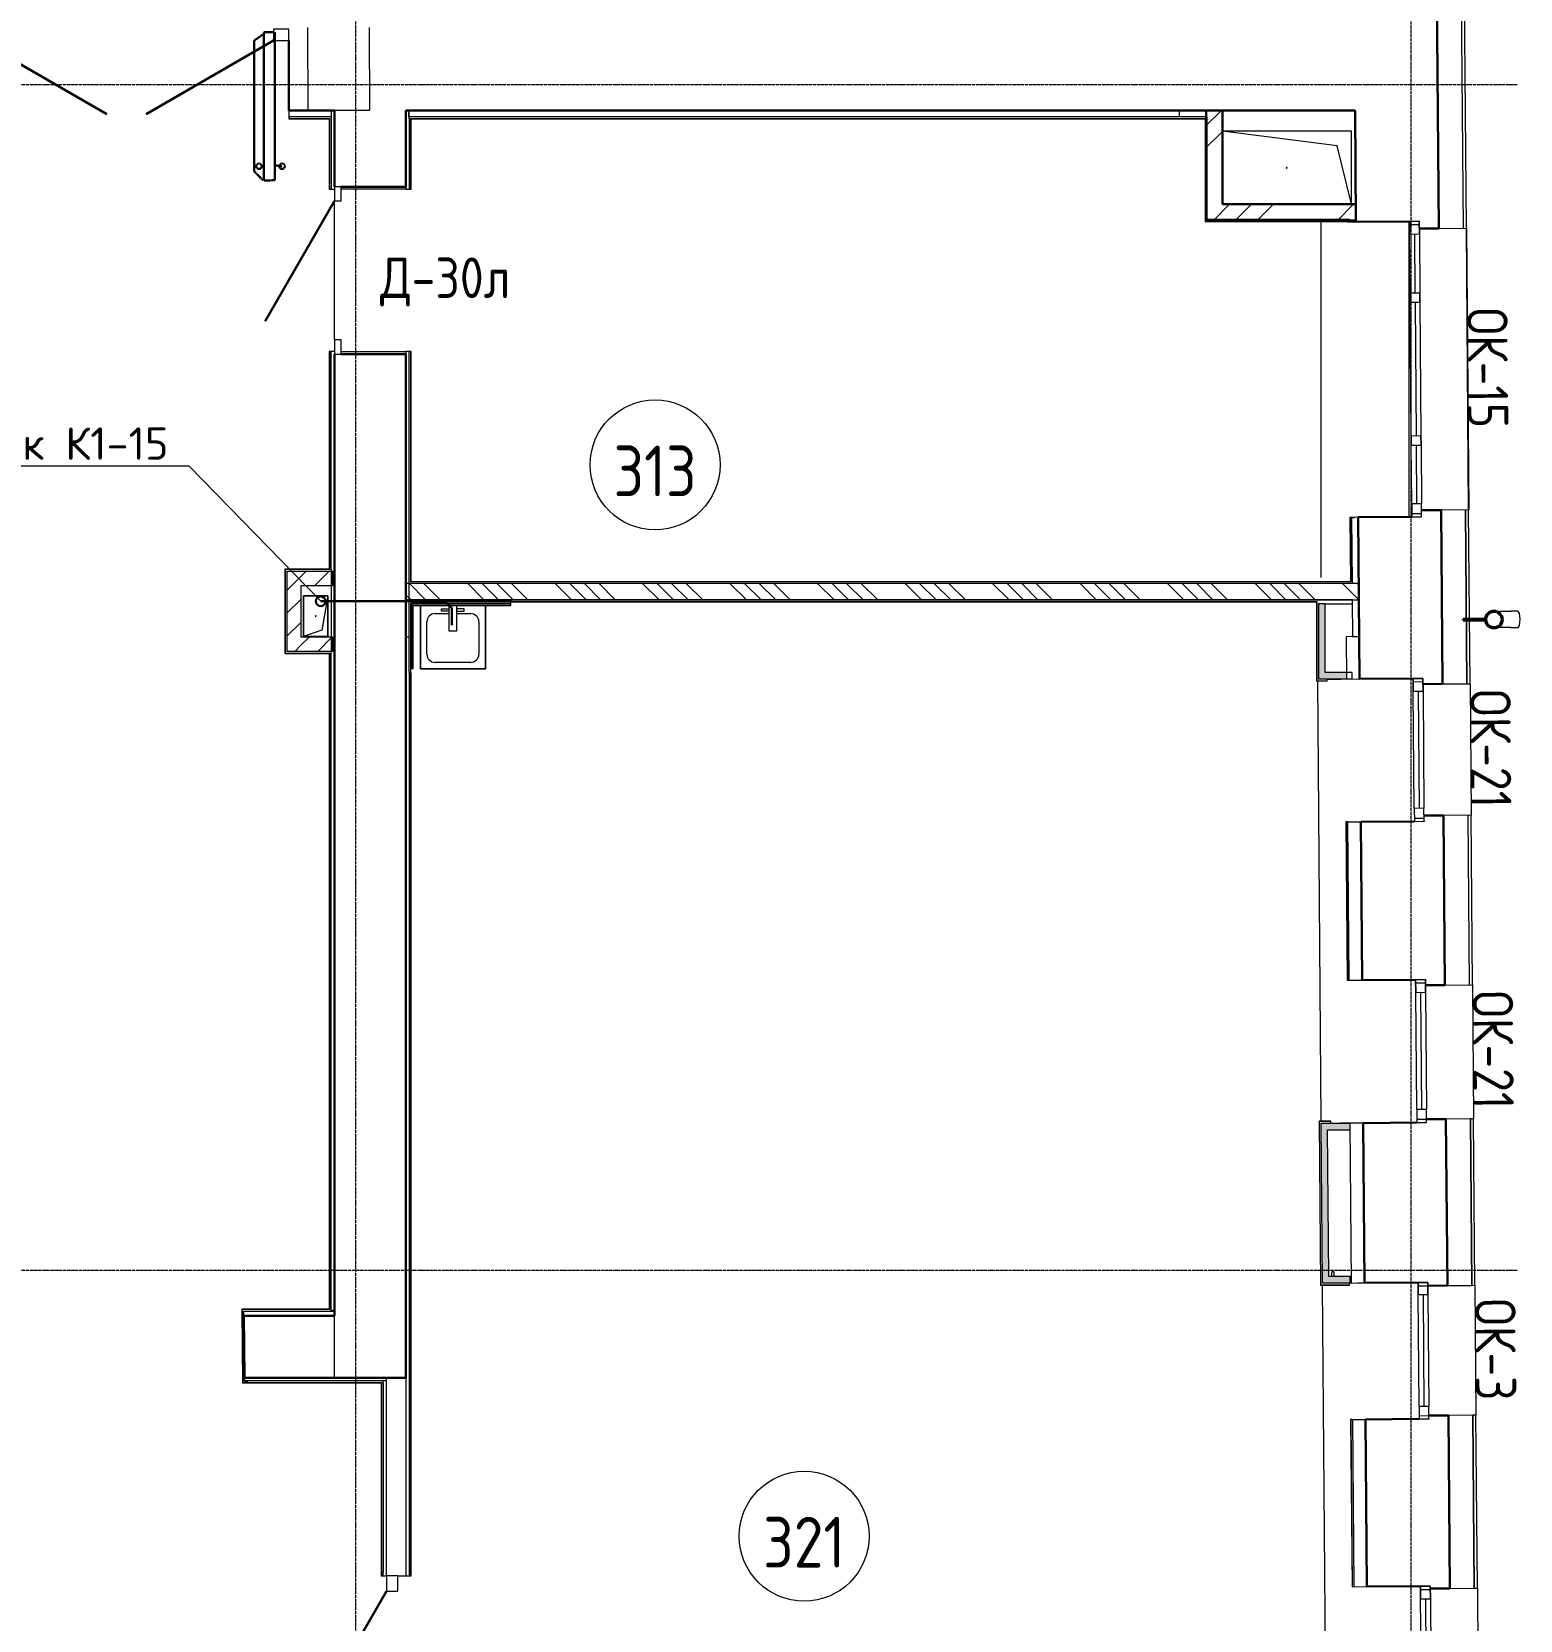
# Model space of a CAD drawing. Header units: millimetres. Extents: x -10178924 to 11692288, y -947381 to 58396.
# Drawn here: x 46855 to 56020, y -264191 to -254409 of the extents above; entities that cross this region are included whole.
import ezdxf
from ezdxf import colors
from ezdxf.entities.mleader import LeaderData, LeaderLine
from ezdxf.math import Vec2, Vec3

# ---------------------------------------------------------------- set-up
doc = ezdxf.new("R2010")
doc.units = ezdxf.units.MM
doc.linetypes.add('ADSK_Линия сетки', pattern=[25, 20, -2.5, 0, -2.5])
doc.linetypes.add('ADSK_Штриховая_ш3 п1_5', pattern=[4.5, 3, -1.5])
for name, color, linetype, lineweight in [('!К1', 32, 'Continuous', 30), ('_ Окна', 7, 'Continuous', 9), ('Аннотация', 7, 'Continuous', 18), ('Выноски ВК', 7, 'Continuous', 0), ('Двери', 7, 'Continuous', 9), ('Марки дверей', 7, 'Continuous', 20), ('Марки окон', 7, 'Continuous', 20), ('Обобщенные модели', 7, 'Continuous', 18), ('Окна', 7, 'Continuous', 9), ('Оси', 253, 'Continuous', 9), ('Перекрытие', 7, 'Continuous', 18), ('Сантехника', 7, 'Continuous', 18), ('Стены внутренние', 7, 'Continuous', 18), ('Стены наружные', 7, 'Continuous', 18), ('Стены несущие', 7, 'Continuous', 30), ('Стены отделка', 7, 'Continuous', 30), ('Стены перегородки', 7, 'Continuous', 30), ('Стены штриховка', 7, 'Continuous', 9), ('ШТРИХОВКА', 252, 'Continuous', 15)]:
    doc.layers.add(name, color=color, linetype=linetype, lineweight=lineweight)
doc.layers.add('Линии', color=7, linetype='Continuous', lineweight=9, true_color=0x00a600)
doc.styles.add('GOST Common', font='GOST_Common.ttf', dxfattribs={"width": 0.9, "height": 350})
doc.styles.add('GOST Common_2', font='GOST_Common.ttf', dxfattribs={"width": 0.9, "height": 250})
doc.styles.add('PDF ISOCPEUR', font='isocpeur.ttf')
pattern_1 = [(45, (-4e-11, -184652.3), (-381.661, 381.661), []), (45, (134.94, -184652.3), (0, 763.322), []), (45, (-134.94, -184652.3), (0, 763.322), [])]
pattern_2 = [(45, (-4e-11, -184652.27), (-70.71068, 70.71068), [])]

# ---------------------------------------------------------------- blocks, each defined once
blk = doc.blocks.new('Дверь-Alumark_двупольная с глухим окном_S70 - 2000х2200Н ост алюм Д33-6295929-План 3-го этажа')
at = {"layer": 'Двери', "lineweight": 30}
for p, q in [((-780, -175), (3.8, 277.5)), ((1030, -175), (246.2, 277.5))]:
    blk.add_line(p, q, dxfattribs=at)
at = {"layer": 'Двери'}
for p, q in [((-875, -175), (-875, -245)), ((-780, -175), (-875, -175)), ((-780, -245), (-780, -175)), ((1030, -175), (1030, -245)), ((1125, -175), (1030, -175)), ((1125, -245), (1125, -175)), ((-875, -245), (-780, -245)), ((1030, -245), (1125, -245))]:
    blk.add_line(p, q, dxfattribs=at)
blk = doc.blocks.new('АС_Дверь_Однопольная_Алюминиевая - 1030х2200 алюм Д31л-3647821-План 3-го этажа')
at = {"layer": 'Двери'}
for p, q in [((-303, -180), (-390, -180)), ((-390, -180), (-390, -220)), ((-303, -220), (-303, -180)), ((640, -180), (553, -180)), ((553, -180), (553, -220)), ((640, -220), (640, -180)), ((-390, -220), (-303, -220)), ((553, -220), (640, -220))]:
    blk.add_line(p, q, dxfattribs=at)
at = {"layer": 'Двери', "lineweight": 30}
blk.add_line((-303, -220), (438.3, -648), dxfattribs=at)
blk = doc.blocks.new('Дверь-Alumark_двупольная с глухим окном_S70 - 1400х2200 алюм ост Д30п-V4-План 3-го этажа')
at = {"layer": 'Двери', "lineweight": 30}
for p, q in [((-480, 60), (312.4, 517.5)), ((730, 60), (474.5, 207.5))]:
    blk.add_line(p, q, dxfattribs=at)
at = {"layer": 'Двери'}
for p, q in [((-575, 60), (-575, -10)), ((-480, 60), (-575, 60)), ((-480, -10), (-480, 60)), ((730, 60), (730, -10)), ((825, 60), (730, 60)), ((825, -10), (825, 60)), ((-575, -10), (-480, -10)), ((730, -10), (825, -10))]:
    blk.add_line(p, q, dxfattribs=at)
blk = doc.blocks.new('Водосток - Тип 1 _карниз больше 490мм_-5168659-План 3-го этажа')
at = {"layer": 'Обобщенные модели', "lineweight": 9}
h = blk.add_hatch(dxfattribs=at)
h.set_pattern_fill('FP_14', color=256, style=0, pattern_type=2)
h.set_pattern_definition([(134.537, (16623.63, -55833.66), (-106.91965, -105.20546), [])])
h.paths.add_polyline_path([(128.2, 10), (128.2, 110), (121.8, 110), (121.8, 10), (127.8, 10)])
at = {"layer": 'Обобщенные модели'}
for p, q in [((75, 306.2), (75, 263.6)), ((175, 263.6), (175, 306.2)), ((120, 110), (120, -30)), ((130, -30), (130, 110))]:
    blk.add_line(p, q, dxfattribs=at)
at = {"layer": 'Обобщенные модели', "lineweight": 40}
for p, q in [((128.2, 110), (121.8, 110)), ((121.8, 110), (121.8, -30)), ((128.2, -30), (128.2, 110)), ((121.8, -30), (128.2, -30))]:
    blk.add_line(p, q, dxfattribs=at)
at = {"layer": 'Обобщенные модели', "flags": 128}
for points in [[(75, 173), (75, 174.3), (75, 177), (75, 179.8), (75, 182.9), (75, 186.2), (75, 189.7), (75, 193.4), (75, 197.2), (75, 201.3), (75, 205.5), (75, 209.9), (75, 214.4), (75, 219.1), (75, 224), (75, 229), (75, 234.1), (75, 239.3), (75, 244.6), (75, 250.1), (75, 255.6), (75, 261.3), (75, 263.6)], [(175, 263.6), (175, 258), (175, 252.4), (175, 246.9), (175, 241.5), (175, 236.2), (175, 231.1), (175, 226), (175, 221.1), (175, 216.4), (175, 211.8), (175, 207.3), (175, 203), (175, 198.9), (175, 194.9), (175, 191.2), (175, 187.6), (175, 184.3), (175, 181.1), (175, 178.1), (175, 175.4), (175, 173)]]:
    blk.add_lwpolyline(points, dxfattribs=at)
at = {"layer": 'Обобщенные модели', "lineweight": 40}
for radius, start, end in [(52, 90, 270), (50, 90, 270), (50, 90, 270), (52, 274.10455, 90), (50, 270, 90), (50, 270, 90), (52, 270, 273.625)]:
    blk.add_arc((125, 160), radius, start, end, dxfattribs=at)
at = {"layer": 'Обобщенные модели'}
for start_param, end_param in [(4.712389, 6.283185), (3.141593, 4.712389)]:
    blk.add_ellipse((125, 306.2), major_axis=(-50, 0), ratio=0.309017, start_param=start_param, end_param=end_param, dxfattribs=at)
blk = doc.blocks.new('окно трехпол с фрамугой - 1800 и 1820х2300_h___нов_ ок15-V14-План 3-го этажа')
at = {"layer": '_ Окна', "lineweight": 18}
for p, q in [((-910, 75), (-910, 135)), ((-910, 135), (-830, 135)), ((-830, 135), (-830, 75)), ((-470, 75), (-470, 135)), ((-470, 135), (-410, 135)), ((-410, 135), (-410, 75)), ((410, 75), (410, 135)), ((410, 135), (470, 135)), ((470, 135), (470, 75)), ((830, 135), (830, 75)), ((910, 135), (830, 135)), ((910, 75), (910, 135)), ((-830, 75), (-910, 75)), ((-410, 75), (-470, 75)), ((470, 75), (410, 75)), ((830, 75), (910, 75))]:
    blk.add_line(p, q, dxfattribs=at)
at = {"layer": '_ Окна'}
for p, q in [((-890, 75), (-890, 135)), ((-830, 105), (-470, 105)), ((-410, 105), (410, 105)), ((470, 105), (830, 105)), ((890, 75), (890, 135))]:
    blk.add_line(p, q, dxfattribs=at)
at = {"layer": 'Окна'}
for p, q in [((-910, 135), (-910, 75)), ((-830, 135), (-910, 135)), ((-830, 135), (-470, 135)), ((-410, 135), (-470, 135)), ((-410, 135), (410, 135)), ((470, 135), (410, 135)), ((470, 135), (830, 135)), ((910, 135), (830, 135)), ((910, 75), (910, 135)), ((-910, 75), (-830, 75)), ((-470, 75), (-830, 75)), ((-470, 75), (-410, 75)), ((410, 75), (-410, 75)), ((410, 75), (470, 75)), ((830, 75), (470, 75)), ((830, 75), (910, 75))]:
    blk.add_line(p, q, dxfattribs=at)
blk = doc.blocks.new('окно трехпол с фрамугой - 1800 и 1820х2300_h___нов_ ок15-4643953-План 3-го этажа')
at = {"layer": '_ Окна', "lineweight": 18}
for p, q in [((-910, 75), (-910, 135)), ((-910, 135), (-830, 135)), ((-830, 135), (-830, 75)), ((-470, 75), (-470, 135)), ((-470, 135), (-410, 135)), ((-410, 135), (-410, 75)), ((410, 75), (410, 135)), ((410, 135), (470, 135)), ((470, 135), (470, 75)), ((830, 135), (830, 75)), ((910, 135), (830, 135)), ((910, 75), (910, 135)), ((-830, 75), (-910, 75)), ((-410, 75), (-470, 75)), ((470, 75), (410, 75)), ((830, 75), (910, 75))]:
    blk.add_line(p, q, dxfattribs=at)
at = {"layer": '_ Окна'}
for p, q in [((-890, 75), (-890, 135)), ((-830, 105), (-470, 105)), ((-410, 105), (410, 105)), ((470, 105), (830, 105)), ((890, 75), (890, 135))]:
    blk.add_line(p, q, dxfattribs=at)
at = {"layer": 'Окна'}
for p, q in [((-910, 135), (-910, 75)), ((-830, 135), (-910, 135)), ((-830, 135), (-470, 135)), ((-410, 135), (-470, 135)), ((-410, 135), (410, 135)), ((470, 135), (410, 135)), ((470, 135), (830, 135)), ((910, 135), (830, 135)), ((910, 75), (910, 135)), ((-910, 75), (-830, 75)), ((-470, 75), (-830, 75)), ((-470, 75), (-410, 75)), ((410, 75), (-410, 75)), ((410, 75), (470, 75)), ((830, 75), (470, 75)), ((830, 75), (910, 75))]:
    blk.add_line(p, q, dxfattribs=at)
blk = doc.blocks.new('окна_rehau_однопольное_фрамуга_сверху - 800х2240 _нов_-4643977-План 3-го этажа')
at = {"layer": '_ Окна', "lineweight": 18}
for p, q in [((-420, 75), (-420, 135)), ((-420, 135), (-344, 135)), ((-344, 135), (-344, 75)), ((344, 135), (344, 75)), ((420, 135), (344, 135)), ((420, 75), (420, 135)), ((-344, 75), (-420, 75)), ((344, 75), (420, 75))]:
    blk.add_line(p, q, dxfattribs=at)
at = {"layer": '_ Окна'}
for p, q in [((-400, 75), (-400, 135)), ((-344, 105), (344, 105)), ((400, 75), (400, 135))]:
    blk.add_line(p, q, dxfattribs=at)
at = {"layer": 'Окна'}
for p, q in [((-420, 135), (-420, 75)), ((-344, 135), (-420, 135)), ((-344, 135), (344, 135)), ((420, 135), (344, 135)), ((420, 75), (420, 135)), ((-420, 75), (-344, 75)), ((344, 75), (-344, 75)), ((344, 75), (420, 75))]:
    blk.add_line(p, q, dxfattribs=at)
blk = doc.blocks.new('окна_rehau_однопольное_фрамуга_сверху - 840х2230 _глухое_ _нов_ ок-21-4643972-План 3-го этажа')
at = {"layer": '_ Окна', "lineweight": 18}
for p, q in [((-440, 75), (-440, 135)), ((-440, 135), (-360, 135)), ((-360, 135), (-360, 75)), ((360, 135), (360, 75)), ((440, 135), (360, 135)), ((440, 75), (440, 135)), ((-360, 75), (-440, 75)), ((360, 75), (440, 75))]:
    blk.add_line(p, q, dxfattribs=at)
at = {"layer": '_ Окна'}
for p, q in [((-420, 75), (-420, 135)), ((-360, 105), (360, 105)), ((420, 75), (420, 135))]:
    blk.add_line(p, q, dxfattribs=at)
at = {"layer": 'Окна'}
for p, q in [((-440, 135), (-440, 75)), ((-360, 135), (-440, 135)), ((-360, 135), (360, 135)), ((440, 135), (360, 135)), ((440, 75), (440, 135)), ((-440, 75), (-360, 75)), ((360, 75), (-360, 75)), ((360, 75), (440, 75))]:
    blk.add_line(p, q, dxfattribs=at)
blk = doc.blocks.new('окна_rehau_однопольное_фрамуга_сверху - 840х2230 _глухое_ _нов_ ок-21-4643964-План 3-го этажа')
at = {"layer": '_ Окна', "lineweight": 18}
for p, q in [((-440, 75), (-440, 135)), ((-440, 135), (-360, 135)), ((-360, 135), (-360, 75)), ((360, 135), (360, 75)), ((440, 135), (360, 135)), ((440, 75), (440, 135)), ((-360, 75), (-440, 75)), ((360, 75), (440, 75))]:
    blk.add_line(p, q, dxfattribs=at)
at = {"layer": '_ Окна'}
for p, q in [((-420, 75), (-420, 135)), ((-360, 105), (360, 105)), ((420, 75), (420, 135))]:
    blk.add_line(p, q, dxfattribs=at)
at = {"layer": 'Окна'}
for p, q in [((-440, 135), (-440, 75)), ((-360, 135), (-440, 135)), ((-360, 135), (360, 135)), ((440, 135), (360, 135)), ((440, 75), (440, 135)), ((-440, 75), (-360, 75)), ((360, 75), (-360, 75)), ((360, 75), (440, 75))]:
    blk.add_line(p, q, dxfattribs=at)
blk = doc.blocks.new('GM_Отверстие прямоугольное _в плите_ - Отверстие-6221938-План 3-го этажа')
at = {"layer": 'Обобщенные модели'}
for p, q in [((-400, 225), (-400, -225)), ((-400, 225), (-310, -135)), ((-400, 225), (-400, -225)), ((-310, -135), (395.4, -224.4)), ((-400, -225), (395.4, -225)), ((-400, -225), (395.4, -225))]:
    blk.add_line(p, q, dxfattribs=at)
for start, end in [(0, 180), (180, 360), (240, 0), (0, 105), (195, 210)]:
    blk.add_arc((0, 0), 2.5, start, end, dxfattribs=at)
blk = doc.blocks.new('SND_2D_Раковина - 400х400-V31-План 3-го этажа')
at = {"layer": 'Сантехника'}
for p, q in [((-200, 170), (-200, -220)), ((-200, -220), (-200, 170)), ((-110, 120), (-25, 120)), ((-70, 150), (-25, 150)), ((-70, 135), (-70, 150)), ((-25, 135), (-70, 135)), ((-25, 170), (-25, 15)), ((25, 15), (25, 170)), ((70, 150), (25, 150)), ((25, 135), (70, 135)), ((25, 120), (110, 120)), ((70, 135), (70, 150)), ((200, -220), (200, 170)), ((200, 170), (200, -220)), ((-160, -130), (-160, 70)), ((-25, 15), (25, 15)), ((160, 70), (160, -130)), ((110, -180), (-110, -180)), ((-200, -220), (200, -220)), ((200, -220), (-200, -220))]:
    blk.add_line(p, q, dxfattribs=at)
for centre, start, end in [((-110, 70), 90, 180), ((110, 70), 0, 90), ((-110, -130), 180, 270), ((110, -130), 270, 0)]:
    blk.add_arc(centre, 50, start, end, dxfattribs=at)
blk = doc.blocks.new('GM_Отверстие прямоугольное _в плите_ - Отверстие-V8-План 3-го этажа')
at = {"layer": 'Обобщенные модели'}
for p, q in [((-75, -125), (-75, 125)), ((-75, 125), (75, 125)), ((75, 125), (-75, 125)), ((-75, 125), (-75, -125)), ((-37.5, 87.5), (75, 125)), ((75, 125), (75, -125)), ((75, -125), (75, 125)), ((-75, -125), (-37.5, 87.5)), ((75, -125), (-75, -125)), ((-75, -125), (75, -125))]:
    blk.add_line(p, q, dxfattribs=at)
for start, end in [(360, 180), (180, 360), (60, 165), (300, 360), (195, 270)]:
    blk.add_arc((0, 0), 2.5, start, end, dxfattribs=at)
blk = doc.blocks.new('3 этаж')
at = {"layer": 'Стены внутренние', "lineweight": 9}
h = blk.add_hatch(dxfattribs=at)
h.set_pattern_fill('FP_1', color=256, style=0, pattern_type=2)
h.set_pattern_definition(pattern_1)
h.paths.add_polyline_path([(54182.3, -165144.5), (54186.9, -165144.5), (54186.9, -164566.7), (54086.9, -164566.8), (54086.9, -165144.5)])
h = blk.add_hatch(dxfattribs=at)
h.set_pattern_fill('FP_1', color=256, style=0, pattern_type=2)
h.set_pattern_definition(pattern_1)
h.paths.add_polyline_path([(55007.7, -165244.5), (55007.7, -165144.5), (54086.9, -165144.5), (54086.9, -165244.5), (55003, -165244.5)])
at = {"layer": 'Стены внутренние', "lineweight": 9, "true_color": 0x005b00}
h = blk.add_hatch(dxfattribs=at)
h.set_pattern_fill('FP_4', color=98, style=0, pattern_type=2)
h.set_pattern_definition(pattern_2)
h.paths.add_polyline_path([(48514.1, -167898.1), (48514.1, -167404.1), (48426.1, -167404.1), (48426.1, -167898.1), (48429, -167898.1)])
h = blk.add_hatch(dxfattribs=at)
h.set_pattern_fill('FP_4', color=98, style=0, pattern_type=2)
h.set_pattern_definition(pattern_2)
h.paths.add_polyline_path([(48697.1, -167492.1), (48699.1, -167492.1), (48698.9, -167404.1), (48514.1, -167404.1), (48514.1, -167492.1), (48689.1, -167492.1)])
at = {"layer": 'Стены внутренние'}
for points in [[(54801.4, -168028), (54818.4, -168028), (54818.4, -167605.3), (54778.4, -167605.3), (54778.4, -168028)], [(54801.4, -168068), (54951.3, -168067.7), (54951, -168028), (54778.4, -168028), (54778.4, -168068)], [(54801.5, -171787.9), (54841.4, -171787.3), (54833.4, -170803.1), (54793.4, -170803.1), (54801.4, -171787.9)], [(54841.1, -170843.1), (54973.2, -170843.1), (54973.2, -170803.1), (54833.4, -170803.1), (54833.8, -170843.1)], [(54850, -171787.9), (54973.2, -171787.3), (54973.2, -171747.9), (54841.1, -171747.9), (54841.4, -171787.9)]]:
    blk.add_hatch(color=256, dxfattribs=at).paths.add_polyline_path(points)
at = {"layer": 'Стены внутренние', "lineweight": 9, "true_color": 0x005b00}
h = blk.add_hatch(dxfattribs=at)
h.set_pattern_fill('FP_4', color=98, style=0, pattern_type=2)
h.set_pattern_definition(pattern_2)
h.paths.add_polyline_path([(48699.1, -167898.1), (48698.7, -167810.1), (48514.1, -167810.1), (48514.1, -167898.1), (48691.5, -167898.1)])
at = {"layer": 'Стены штриховка'}
h = blk.add_hatch(dxfattribs=at)
h.set_pattern_fill('ANSI34', color=256, scale=20, angle=90)
h.set_pattern_definition([(135, (57591.1, -191502.84), (-269.4077, -269.4077), []), (135, (57591.1, -191413.03), (-269.4077, -269.4077), []), (135, (57591.1, -191323.23), (-269.4077, -269.4077), []), (135, (57591.1, -191233.43), (-269.4077, -269.4077), [])])
h.paths.add_polyline_path([(55027, -167481.7), (49159.1, -167480.3), (49159.1, -167580.3), (55027, -167581.7)])
at = {"layer": 'Линии', "color": 7, "linetype": 'ADSK_Штриховая_ш3 п1_5', "lineweight": 30}
for p, q in [((48298.2, -164084.7), (48223.7, -164136.8)), ((48223.7, -164136.8), (48223.7, -164941)), ((48283.7, -164997.5), (48283.7, -164084.2)), ((48283.7, -164084.2), (48351.7, -164084.2)), ((48351.7, -164084.2), (48351.7, -164996.5)), ((48351.2, -164904.8), (48395.9, -164910)), ((48223.7, -164941), (48280.2, -164997.5)), ((48351.7, -164996.5), (48283.7, -164997.5))]:
    blk.add_line(p, q, dxfattribs=at)
for centre in [(48254, -164910), (48395.9, -164910)]:
    blk.add_circle(centre, 17, dxfattribs=at)
at = {"layer": 'Линии', "color": 7}
for centre in [(50692.8, -166749.2), (51610.9, -173346.5)]:
    blk.add_circle(centre, 400, dxfattribs=at)
at = {"layer": 'Оси', "linetype": 'ADSK_Линия сетки'}
for p, q in [((48849.6, -188334.9), (48849.6, -141295.9)), ((55349.6, -188334.9), (55349.6, -141295.9)), ((-10559.1, -164407.3), (56004.9, -164407.3)), ((-10559.1, -171707.3), (56004.9, -171707.3))]:
    blk.add_line(p, q, dxfattribs=at)
at = {"layer": 'Перекрытие'}
for p, q in [((55003.1, -164566.8), (54186.9, -164566.8)), ((49159.1, -165051.7), (48759.1, -165051.7)), ((48719.1, -165979.7), (48719.1, -165123.7)), ((54792.2, -165250.5), (54792.2, -167443.4)), ((55337.3, -167069.7), (55337.3, -165249.5)), ((48759.1, -166051.7), (49159.1, -166051.7)), ((54986.4, -167073.3), (55000.9, -167073.3)), ((54771.4, -168080), (54793.3, -170791.1)), ((54958.4, -168947.7), (55038.4, -168947)), ((54801.5, -171799.8), (54831.2, -175465.8)), ((54981.4, -171784.4), (54973.2, -171784.4)), ((54981.4, -171787.3), (54973.2, -171787.3)), ((55391.4, -171787.3), (55018, -171787.3)), ((54988.2, -172627.5), (55068.2, -172626.9))]:
    blk.add_line(p, q, dxfattribs=at)
at = {"layer": 'Стены внутренние'}
for p, q in [((54860.2, -171747.9), (54860.2, -171717.8)), ((54872.2, -171717.8), (54860.2, -171717.8)), ((54872.2, -171717.8), (54872.2, -171747.9))]:
    blk.add_line(p, q, dxfattribs=at)
at = {"layer": 'Стены наружные'}
for p, q in [((55702.6, -167026.6), (55688.6, -165291.6)), ((55688.6, -165291.6), (55689.6, -165291.6)), ((55688.9, -165291.6), (55702.9, -167026.6)), ((55689.6, -165291.6), (55703.6, -167026.6)), ((55703.6, -167026.6), (55702.6, -167026.6)), ((55711.6, -168096.5), (55718.1, -168906.5)), ((55726.6, -169951.5), (55733.3, -170776.5)), ((55741.6, -171801.4), (55748, -172601.4)), ((55756.6, -173666.4), (55771.1, -175456.3))]:
    blk.add_line(p, q, dxfattribs=at)
at = {"layer": 'Стены несущие'}
for p, q in [((55499.2, -162858.1), (55518.9, -165293)), ((48438.5, -164136.7), (48438.5, -164566.7)), ((48438.5, -164566.7), (48719.1, -164566.7)), ((48719.1, -164566.7), (48719.1, -165036.7)), ((49159.1, -164566.7), (55003, -164566.7)), ((49159.1, -164566.7), (49159.1, -165036.7)), ((54086.9, -164566.7), (54086.9, -165244.5)), ((54186.9, -165144.5), (54186.9, -164566.7)), ((55003, -164566.7), (55008.6, -165252.1)), ((48719.1, -165036.7), (48719.1, -164817.3)), ((48759.1, -165036.7), (49159.1, -165036.7)), ((55007.7, -165144.5), (54186.9, -165144.5)), ((55007.7, -165244.5), (55007.7, -165144.5)), ((54086.9, -165244.5), (55007.7, -165244.5)), ((55008.6, -165252.1), (55338.5, -165249.5)), ((55398.9, -165294), (55518.9, -165293)), ((48719.1, -166066.7), (48719.1, -171990.3)), ((49159.1, -166066.7), (48759.1, -166066.7)), ((49159.1, -172370.3), (49159.1, -166066.7)), ((55353.3, -167069.4), (55023.3, -167072.1)), ((55031.3, -168067), (55023.3, -167072.1)), ((55532.9, -167028), (55412.9, -167028.9)), ((55413.3, -167069.9), (55413.3, -167068.9)), ((55532.9, -167028), (55541.6, -168097.9)), ((55031.3, -168067), (55361.3, -168064.4)), ((55421.6, -168098.9), (55541.6, -168097.9)), ((55548.1, -168907.9), (55428.1, -168908.9)), ((55548.1, -168907.9), (55556.6, -169952.9)), ((55368.4, -168944.3), (55038.4, -168947)), ((55046.3, -169922), (55038.4, -168947)), ((55428.4, -168944.9), (55428.4, -168943.9)), ((55046.3, -169922), (55376.3, -169919.3)), ((55436.6, -169953.8), (55556.6, -169952.9)), ((55563.3, -170777.8), (55443.3, -170778.8)), ((55563.3, -170777.8), (55571.6, -171802.8)), ((55383.4, -170799.3), (55053.4, -170802)), ((55061.4, -171786.9), (55053.4, -170802)), ((55443.4, -170799.8), (55443.4, -170798.8)), ((55061.4, -171786.9), (55391.4, -171784.3)), ((55451.6, -171803.8), (55571.6, -171802.8)), ((48719.1, -171990.3), (48161.5, -171990.3)), ((48161.5, -171990.3), (48164.6, -172370.3)), ((48164.6, -172370.3), (49159.1, -172370.3)), ((55398.2, -172624.2), (55068.2, -172626.9)), ((55076.5, -173656.9), (55068.2, -172626.9)), ((55578, -172602.8), (55458, -172603.7)), ((55458.2, -172624.7), (55458.2, -172623.7)), ((55578, -172602.8), (55586.6, -173667.7)), ((55076.5, -173656.9), (55406.5, -173654.2)), ((55466.6, -173668.7), (55586.6, -173667.7))]:
    blk.add_line(p, q, dxfattribs=at)
at = {"layer": 'Стены отделка', "lineweight": 9}
for p, q in [((55688.9, -165291.6), (55669.2, -162856.7)), ((48438.5, -164566.7), (48438.5, -164618.7)), ((48438.5, -164618.7), (48687.1, -164618.7)), ((48687.1, -164618.7), (48687.1, -165051.7)), ((48699.1, -164606.7), (48689.1, -164606.7)), ((48699.1, -164566.7), (48699.1, -164606.7)), ((48719.1, -164817.3), (48719.1, -164566.7)), ((48719.1, -164566.7), (48719.1, -164566.7)), ((49179.1, -164567.3), (49159.1, -164567.3)), ((49175, -164566.7), (49175, -164606.7)), ((54092.9, -164606.7), (49175, -164606.7)), ((49179.1, -164616.7), (49179.1, -164567.3)), ((49191.1, -164618.7), (54080.9, -164618.7)), ((49191.1, -165051.7), (49191.1, -164618.7)), ((53922.3, -164606.7), (53922.3, -164566.7)), ((54080.9, -164618.7), (54080.9, -165248.5)), ((54092.9, -165238.5), (54092.9, -164606.7)), ((48687.1, -165051.7), (48719.1, -165051.7)), ((49159.1, -165036.7), (49159.1, -165051.7)), ((49159.1, -165051.7), (49191.1, -165051.7)), ((54082.9, -165250.5), (54956.5, -165250.5)), ((54968.4, -165238.5), (54092.9, -165238.5)), ((54956.5, -165250.5), (54956.6, -165252.6)), ((54956.6, -165252.6), (55008.6, -165252.1)), ((54968.6, -165252.5), (54968.4, -165238.5)), ((55008.5, -165246.7), (54968.5, -165247.1)), ((55518.9, -165293), (55688.9, -165291.6)), ((48719.1, -166051.7), (48687.1, -166051.7)), ((48687.1, -166051.7), (48687.1, -167392.1)), ((48719.1, -171955), (48719.1, -166066.7)), ((49159.1, -166051.7), (49159.1, -166066.7)), ((49191.1, -166051.7), (49159.1, -166051.7)), ((49191.1, -167468.3), (49191.1, -166051.7)), ((55023.3, -167072.1), (54971.3, -167072.5)), ((54971.3, -167072.5), (54974.3, -167468.3)), ((54986.6, -167480.3), (54983.3, -167072.4)), ((55702.9, -167026.6), (55532.9, -167028)), ((55711.6, -168096.5), (55702.9, -167026.6)), ((48414.1, -167394.1), (48414.1, -167908.1)), ((48687.1, -167392.1), (48416.1, -167392.1)), ((48426.1, -167404.1), (48426.1, -167898.1)), ((48426.1, -167404.1), (48709.1, -167404.1)), ((48699.1, -167394.1), (48699.1, -167898.1)), ((48709.1, -167492.1), (48709.1, -167404.1)), ((49179.1, -168027.8), (49179.1, -167455.3)), ((48514.1, -167810.1), (48514.1, -167492.1)), ((48514.1, -167492.1), (48709.1, -167492.1)), ((54974.3, -167468.3), (49191.1, -167468.3)), ((55026.6, -167480.3), (49282.8, -167480.3)), ((49804.1, -167590.3), (49179.1, -167590.3)), ((49204.1, -168002.8), (49204.1, -167615.3)), ((49204.1, -167615.3), (49804.1, -167615.3)), ((49282.8, -167580.3), (55027.4, -167580.3)), ((49804.1, -167580.3), (49804.1, -167590.3)), ((49804.1, -167615.3), (49804.1, -167592.3)), ((49804.1, -167592.3), (54766.4, -167592.3)), ((54766.4, -167592.3), (54766.4, -168078)), ((54778.4, -167605.3), (54778.4, -168068)), ((54818.4, -167605.3), (54987.6, -167605.3)), ((54818.4, -168028), (54818.4, -167605.3)), ((54989.2, -167807), (54987.4, -167580.3)), ((54987.5, -167592.3), (54987.6, -167592.3)), ((54987.6, -167605.3), (54987.6, -167580.3)), ((48709.1, -167810.1), (48514.1, -167810.1)), ((48709.1, -167898.1), (48709.1, -167810.1)), ((49159.1, -167807.3), (49179.1, -167807.3)), ((55029.2, -167806.6), (54949.2, -167807.2)), ((54949.2, -167807.2), (54951.3, -168067.7)), ((54989.2, -167807), (55029.2, -167806.7)), ((48416.1, -167910.1), (48687.1, -167910.1)), ((48709.1, -167898.1), (48426.1, -167898.1)), ((48687.1, -167910.1), (48687.1, -171948.3)), ((49191.1, -168002.8), (49204.1, -168002.8)), ((49191.1, -173590.3), (49191.1, -168027.8)), ((54985.1, -168028), (54818.4, -168028)), ((54985.1, -168068), (54985.1, -168028)), ((54768.4, -168080), (54831.4, -168080)), ((54985.1, -168068), (54778.4, -168068)), ((54831.3, -168068.7), (54915.1, -168068)), ((54831.4, -168080), (54831.3, -168068.7)), ((54951.3, -168067.7), (55031.3, -168067)), ((55541.6, -168097.9), (55691.6, -168096.7)), ((55691.6, -168096.7), (55711.6, -168096.5)), ((55718.1, -168906.5), (55548.1, -168907.9)), ((55726.6, -169951.5), (55718.1, -168906.5)), ((54958.4, -168947.7), (54946.4, -168947.8)), ((54946.4, -168947.8), (54954.3, -169922.7)), ((54958.4, -168947.7), (54958.5, -168948.7)), ((54954.3, -169922.7), (55046.3, -169922)), ((55556.6, -169952.9), (55726.6, -169951.5)), ((54853.4, -170791.1), (54783.3, -170791.1)), ((54853.4, -170803.1), (54853.4, -170791.1)), ((55713.3, -170776.6), (55563.3, -170777.8)), ((55733.3, -170776.5), (55713.3, -170776.6)), ((55713.3, -170776.6), (55713.3, -170777.6)), ((55741.6, -171801.4), (55733.3, -170776.5)), ((54781.4, -170793.1), (54789.5, -171797.9)), ((54793.4, -170803.1), (54801.4, -171787.9)), ((54793.4, -170803.1), (54973.5, -170803.1)), ((54841.1, -171747.9), (54833.8, -170843.1)), ((54833.8, -170843.1), (54973.2, -170843.1)), ((55053.4, -170802), (54913.2, -170803.1)), ((54973.2, -170843.1), (54973.2, -170803.1)), ((54981.4, -171787.6), (54973.4, -170802.6)), ((54973.2, -171747.9), (54841.1, -171747.9)), ((54973.2, -171787.9), (54973.2, -171747.9)), ((54791.5, -171799.9), (54969.5, -171799.9)), ((54973.2, -171787.9), (54801.4, -171787.9)), ((54969.5, -171799.9), (54969.4, -171787.9)), ((54981.4, -171787.6), (55061.4, -171786.9)), ((55571.6, -171802.8), (55721.6, -171801.6)), ((55721.6, -171801.6), (55741.6, -171801.4)), ((48149.2, -171950.3), (48152.8, -172400.3)), ((48687.1, -171948.3), (48151.1, -171948.3)), ((48161.2, -171960.3), (48719.1, -171960.3)), ((48164.8, -172391), (48161.2, -171960.3)), ((48699.1, -171960.3), (48699.1, -171948.3)), ((48699.1, -171955), (48719.1, -171955)), ((48154.9, -172402.3), (49007.1, -172402.3)), ((49039.7, -172390.3), (48164.8, -172390.3)), ((48164.8, -172391), (48184.8, -172390.8)), ((48184.8, -172390.8), (48184.8, -172390.3)), ((49007.1, -172402.3), (49007.1, -173590.3)), ((49019.1, -172400.3), (49019.1, -172390.3)), ((49039.7, -172390.3), (49039.7, -172370.3)), ((54988.2, -172627.5), (54976.2, -172627.6)), ((54976.2, -172627.6), (54984.5, -173657.6)), ((54988.2, -172627.5), (54988.2, -172628.5)), ((55728, -172601.6), (55578, -172602.8)), ((55748, -172601.4), (55728, -172601.6)), ((55728, -172601.6), (55728, -172602.6)), ((55756.6, -173666.4), (55748, -172601.4)), ((49007.1, -173590.3), (49039.1, -173590.3)), ((49019.1, -173590.3), (49019.1, -173570.3)), ((49159.1, -173590.3), (49191.1, -173590.3)), ((49179.1, -173570.3), (49179.1, -173590.3)), ((54984.5, -173657.6), (55076.5, -173656.9)), ((55586.6, -173667.7), (55736.6, -173666.5)), ((55736.6, -173666.5), (55756.6, -173666.4))]:
    blk.add_line(p, q, dxfattribs=at)
at = {"layer": 'Стены перегородки', "lineweight": 18}
for p, q in [((49039.1, -173590.3), (49039.1, -172370.3)), ((49159.1, -172370.3), (49159.1, -173590.3)), ((49109.1, -173590.3), (49159.1, -173590.3))]:
    blk.add_line(p, q, dxfattribs=at)
at = {"layer": 'Стены штриховка'}
for p, q in [((55649.2, -162856.9), (55668.9, -165291.8)), ((48552.9, -164056.7), (48555, -164566.7)), ((48932.9, -164056.7), (48935, -164566.7)), ((48689.1, -164606.7), (48438.5, -164606.7)), ((48438.5, -164616.7), (48689.1, -164616.7)), ((48689.1, -164616.7), (48689.1, -165051.7)), ((48699.1, -164606.7), (48699.1, -165051.7)), ((48935, -164566.7), (48719.1, -164566.7)), ((49179.1, -164616.7), (49179.1, -165051.7)), ((49189.1, -164616.7), (54082.9, -164616.7)), ((49189.1, -165051.7), (49189.1, -164616.7)), ((54082.9, -164616.7), (54082.9, -165250.5)), ((54080.9, -165248.5), (54958.5, -165248.5)), ((54080.9, -165248.5), (54080.9, -165250.5)), ((54080.9, -165250.5), (54082.9, -165250.5)), ((54958.5, -165248.5), (54958.6, -165252.5)), ((48689.1, -166051.7), (48689.1, -167394.1)), ((48699.1, -167394.1), (48699.1, -166051.7)), ((49179.1, -167455.3), (49179.1, -166051.7)), ((49189.1, -167470.3), (49189.1, -166051.7)), ((54973.3, -167072.5), (54976.3, -167470.3)), ((55682.9, -167026.7), (55691.6, -168096.7)), ((55691.6, -168096.7), (55682.9, -167027.7)), ((48416.1, -167392.1), (48414.1, -167392.1)), ((48414.1, -167392.1), (48414.1, -167394.1)), ((48689.1, -167394.1), (48414.1, -167394.1)), ((48416.1, -167392.1), (48416.1, -167910.1)), ((54987.6, -167480.3), (49159.1, -167480.3)), ((54976.3, -167470.4), (49189.1, -167470.3)), ((54987.6, -167580.3), (49159.1, -167580.3)), ((49189.1, -173590.3), (49189.1, -167600.3)), ((49804.1, -167600.3), (49189.1, -167600.3)), ((49195.1, -167606.3), (49195.1, -168002.8)), ((49804.1, -167606.3), (49195.1, -167606.3)), ((49804.1, -167590.3), (49804.1, -167592.3)), ((49804.1, -167590.3), (54768.4, -167590.3)), ((54768.4, -167590.3), (54768.4, -168080)), ((54818.4, -167605.3), (54778.4, -167605.3)), ((54987.5, -167590.3), (54987.6, -167590.3)), ((48414.1, -167908.1), (48689.1, -167908.1)), ((48414.1, -167908.1), (48414.1, -167910.1)), ((48414.1, -167910.1), (48416.1, -167910.1)), ((48689.1, -167908.1), (48689.1, -171950.3)), ((48699.1, -171948.3), (48699.1, -167898.1)), ((49179.1, -168027.8), (49179.1, -173570.3)), ((49189.1, -168002.8), (49191.1, -168002.8)), ((54766.4, -168078), (54831.4, -168078)), ((54766.4, -168078), (54766.4, -168080)), ((54766.4, -168080), (54768.4, -168080)), ((55698.1, -168906.7), (55706.6, -169951.6)), ((54948.4, -168947.7), (54956.3, -169922.7)), ((54966.3, -169922.6), (54958.5, -168948.7)), ((54783.3, -170791.1), (54781.3, -170791.1)), ((54781.3, -170791.1), (54781.4, -170793.1)), ((54783.3, -170791.1), (54791.5, -171799.9)), ((55713.3, -170776.6), (55721.6, -171801.6)), ((55721.6, -171801.6), (55713.3, -170777.6)), ((54853.4, -170793.1), (54781.4, -170793.1)), ((54789.5, -171797.9), (54969.5, -171797.9)), ((54789.5, -171797.9), (54789.5, -171799.9)), ((54789.5, -171799.9), (54791.5, -171799.9)), ((48151.1, -171948.3), (48149.1, -171948.3)), ((48149.1, -171948.3), (48149.2, -171950.3)), ((48689.1, -171950.3), (48149.2, -171950.3)), ((48151.1, -171948.3), (48154.9, -172402.3)), ((48719.1, -172370.3), (48719.1, -171990.3)), ((48152.8, -172400.3), (49009.1, -172400.3)), ((48152.8, -172400.3), (48152.9, -172402.3)), ((48152.9, -172402.3), (48154.9, -172402.3)), ((49009.1, -172400.3), (49009.1, -173590.3)), ((49019.1, -172400.3), (49019.1, -173570.3)), ((54978.2, -172627.6), (54986.5, -173657.6)), ((54988.2, -172628.5), (54996.5, -173657.5)), ((55736.6, -173666.5), (55728, -172601.6)), ((55728, -172602.6), (55736.6, -173666.5))]:
    blk.add_line(p, q, dxfattribs=at)
at = {"layer": 'Двери'}
for name, p, rotation in [('Дверь-Alumark_двупольная с глухим окном_S70 - 2000х2200Н ост алюм Д33-6295929-План 3-го этажа', (47563.5, -164311.7), 180), ('АС_Дверь_Однопольная_Алюминиевая - 1030х2200 алюм Д31л-3647821-План 3-го этажа', (48939.1, -165426.7), 270), ('Дверь-Alumark_двупольная с глухим окном_S70 - 1400х2200 алюм ост Д30п-V4-План 3-го этажа', (49099.1, -174415.3), 90)]:
    blk.add_blockref(name, p, dxfattribs=dict(at, rotation=rotation))
at = {"layer": 'Обобщенные модели'}
for name, p, rotation in [('GM_Отверстие прямоугольное _в плите_ - Отверстие-6221938-План 3-го этажа', (54582.3, -164919.5), 180), ('GM_Отверстие прямоугольное _в плите_ - Отверстие-V8-План 3-го этажа', (48603.1, -167680.4), 180), ('Водосток - Тип 1 _карниз больше 490мм_-5168659-План 3-го этажа', (55697.4, -167577.6), 270.4633818725631)]:
    blk.add_blockref(name, p, dxfattribs=dict(at, rotation=rotation))
at = {"layer": 'Окна', "rotation": 270.4633818725627}
for name, p in [('окно трехпол с фрамугой - 1800 и 1820х2300_h___нов_ ок15-V14-План 3-го этажа', (55270.9, -166160)), ('окна_rehau_однопольное_фрамуга_сверху - 840х2230 _глухое_ _нов_ ок-21-4643964-План 3-го этажа', (55289.9, -168505)), ('окна_rehau_однопольное_фрамуга_сверху - 840х2230 _глухое_ _нов_ ок-21-4643972-План 3-го этажа', (55304.9, -170359.9)), ('окна_rehau_однопольное_фрамуга_сверху - 800х2240 _нов_-4643977-План 3-го этажа', (55319.8, -172204.8)), ('окно трехпол с фрамугой - 1800 и 1820х2300_h___нов_ ок15-4643953-План 3-го этажа', (55338.9, -174564.8))]:
    blk.add_blockref(name, p, dxfattribs=at)
at = {"layer": 'Сантехника'}
blk.add_blockref('SND_2D_Раковина - 400х400-V31-План 3-го этажа', (49448.1, -167785.3), dxfattribs=at)
at = {"layer": 'Аннотация', "lineweight": 9, "char_height": 312.5, "width": 520.211, "attachment_point": 5, "line_spacing_factor": 1.022766, "style": 'GOST Common'}
for s, insert in [('313', (50692.8, -166786.1)), ('321', (51610.9, -173383.5))]:
    blk.add_mtext(s, dxfattribs=dict(at, insert=insert))
at = {"layer": 'Марки дверей', "lineweight": 9, "insert": (49400.7, -165622.6), "char_height": 250, "width": 851.4, "attachment_point": 5, "line_spacing_factor": 1.022766, "style": 'GOST Common_2'}
blk.add_mtext('\\pxqc,t1.8,3.6,5.4,7.2,9,10.8,12.6,14.4,16.2,18,19.8,21.6,23.4,25.2,27,28.8,30.6,32.4,34.2,36,37.8,39.6,41.4,43.2,45,46.8,48.6,50.4,52.2,54,55.8,57.6;{Д-30л}', dxfattribs=at)
at = {"layer": 'Марки окон', "lineweight": 9, "char_height": 250, "attachment_point": 5, "rotation": 270.46338, "line_spacing_factor": 1.022766, "style": 'GOST Common_2'}
for s, insert, width in [('\\pxqc,t1.8,3.6,5.4,7.2,9,10.8,12.6,14.4,16.2,18,19.8,21.6,23.4,25.2,27,28.8,30.6,32.4,34.2,36,37.8,39.6,41.4,43.2,45,46.8,48.6,50.4,52.2,54,55.8,57.6;{ОК-15}', (55819.2, -166152), 797.4), ('\\pxqc,t1.8,3.6,5.4,7.2,9,10.8,12.6,14.4,16.2,18,19.8,21.6,23.4,25.2,27,28.8,30.6,32.4,34.2,36,37.8,39.6,41.4,43.2,45,46.8,48.6,50.4,52.2,54,55.8,57.6;{ОК-21}', (55838.2, -168496.9), 797.4), ('\\pxqc,t1.8,3.6,5.4,7.2,9,10.8,12.6,14.4,16.2,18,19.8,21.6,23.4,25.2,27,28.8,30.6,32.4,34.2,36,37.8,39.6,41.4,43.2,45,46.8,48.6,50.4,52.2,54,55.8,57.6;{ОК-21}', (55853.2, -170351.9), 797.4), ('\\pxqc,t1.8,3.6,5.4,7.2,9,10.8,12.6,14.4,16.2,18,19.8,21.6,23.4,25.2,27,28.8,30.6,32.4,34.2,36,37.8,39.6,41.4,43.2,45,46.8,48.6,50.4,52.2,54,55.8,57.6;{ОК-3}', (55868.1, -172196.8), 684.9)]:
    blk.add_mtext(s, dxfattribs=dict(at, insert=insert, width=width))
blk = doc.blocks.new('_None')

msp = doc.modelspace()

# ---------------------------------------------------------------- linework, layer by layer
at = {"layer": '!К1'}
msp.add_lwpolyline([(48634.2, -257915.3), (49398.7, -257915.3), (49440.6, -257957.2), (49440.6, -258062.3)], dxfattribs=at)
msp.add_circle((48634.2, -257915.3), 30, dxfattribs=at)

# ---------------------------------------------------------------- block references
at = {"layer": 'ШТРИХОВКА'}
msp.add_blockref('3 этаж', (0, -90326.7), dxfattribs=at)

# ---------------------------------------------------------------- leaders
at = {"layer": 'Выноски ВК', "ltscale": 50}
ml = msp.add_multileader_mtext('Standard', dxfattribs=at)
ml.set_content('Стояк К1-15 ^J%%C50', color=256, style='PDF ISOCPEUR')
ml.set_leader_properties(color=256, linetype='ByLayer', lineweight=-1)
ml.set_arrow_properties(name='NONE')
ml.build(insert=Vec2(0, 0))
ml.multileader.update_dxf_attribs({"text_left_attachment_type": 6, "text_right_attachment_type": 6, "dogleg_length": 100, "arrow_head_size": 300})
ctx = ml.context
ctx.base_point, ctx.char_height, ctx.arrow_head_size, ctx.landing_gap_size, ctx.plane_origin = Vec3(46263.7, -257084.6), 200, 300, 0, Vec3(41389.9, -254203.1)
ctx.left_attachment, ctx.right_attachment = 6, 6
notes = []
notes.append((ctx, [(1, (1, 1, 0), (47823.7, -257084.6), (-1, 0), 100, [(1, [(48634.2, -257915.3)], 0, [])])]))
ctx.mtext.insert, ctx.mtext.flow_direction = Vec3(46263.7, -256844.6), 5
for ctx, leaders in notes:
    for number, flags, end, landing, length, lines in leaders:
        leader = LeaderData()
        leader.index, (leader.has_last_leader_line, leader.has_dogleg_vector, leader.attachment_direction) = number, flags
        leader.last_leader_point, leader.dogleg_vector, leader.dogleg_length = Vec3(end), Vec3(landing), length
        for number, points, colour, breaks in lines:
            line = LeaderLine()
            line.index, line.vertices, line.color, line.breaks = number, Vec3.list(points), colors.encode_raw_color(colour), breaks
            leader.lines.append(line)
        ctx.leaders.append(leader)

doc.saveas('drawing.dxf')
